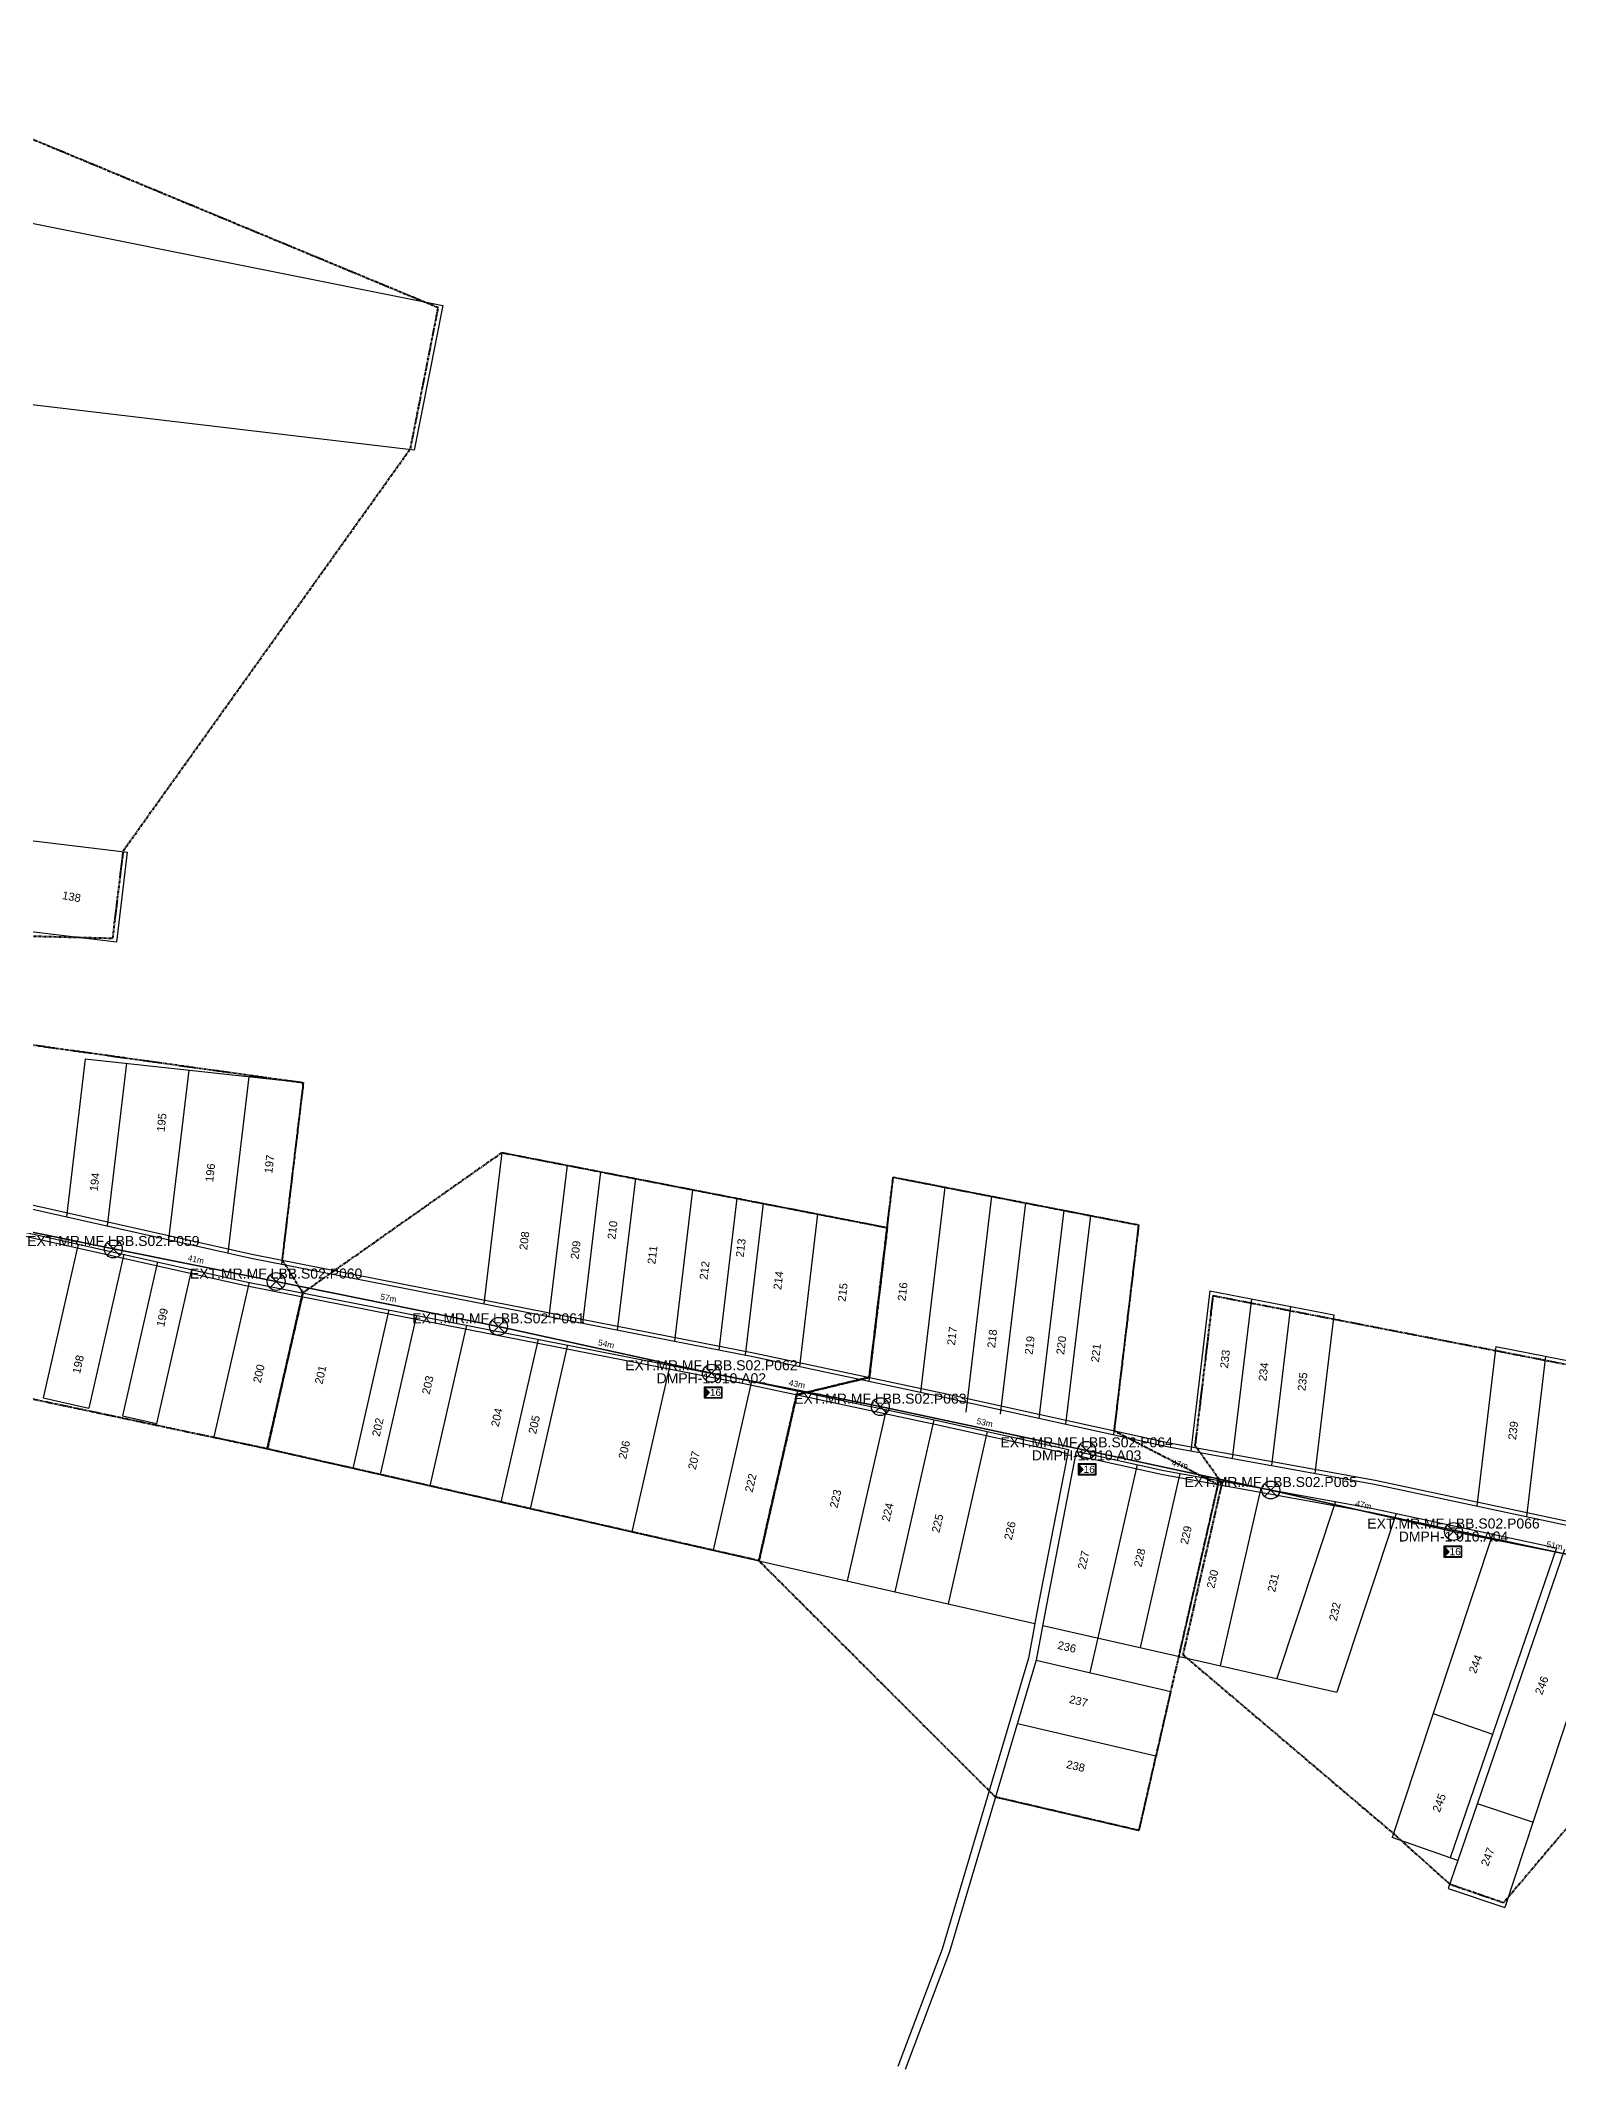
# Model space of a CAD drawing. Header units: metres. Extents: x 13679654 to 13688052, y 67972 to 70803.
# Drawn here: x 13681905 to 13682284, y 69415 to 69922 of the extents above; entities that cross this region are included whole.
import ezdxf
from ezdxf.enums import TextEntityAlignment as Align

# ---------------------------------------------------------------- set-up
doc = ezdxf.new("R2010")
doc.units = ezdxf.units.M
doc.header["$MEASUREMENT"] = 0
doc.linetypes.add('PHANTOM2', pattern=[1.25, 0.625, -0.125, 0.125, -0.125, 0.125, -0.125])
for name, color, linetype in [('Base Map', 251, 'Continuous'), ('EXISTING POLE', 16, 'Continuous'), ('FAT', 30, 'Continuous'), ('FAT DWG', 1, 'Continuous'), ('Home Number', 6, 'Continuous'), ('SPAN CABLE', 3, 'Continuous')]:
    doc.layers.add(name, color=color, linetype=linetype)
doc.layers.add('FAT AREA FDT 1', color=134, linetype='PHANTOM2', lineweight=40)
doc.layers.add('XXX.XXX - Cable Line C (FO Cable 48C_2T) - AE', color=192, linetype='Continuous', lineweight=35)
doc.styles.get("Standard").update_dxf_attribs({"font": 'arial.ttf'})
doc.dimstyles.new('EMR', dxfattribs={"dimtxt": 1.5, "dimasz": 0.18, "dimexe": 0.18, "dimexo": 0.0625, "dimgap": 0.09, "dimtad": 0, "dimdec": 0, "dimzin": 0, "dimdsep": 46, "dimtxsty": 'Standard', "dimcen": 0.09, "dimse1": 1, "dimse2": 1, "dimsd1": 1, "dimsd2": 1, "dimadec": 0, "dimazin": 0, "dimtfac": 1, "dimtdec": 0, "dimtofl": 0, "dimtmove": 0, "dimatfit": 3, "dimfxl": 1, "dimtolj": 1, "dimtzin": 0, "dimarcsym": 0})

# ---------------------------------------------------------------- blocks, each defined once
blk = doc.blocks.new('*U11')
h = blk.add_hatch(color=2)
h.dxf.hatch_style = 1
h.paths.add_polyline_path([(0.25, -2), (0.25, 2), (2.1, 0)])
for points in [[(0, -2.25), (7.5, -2.25), (7.5, 2.25), (0, 2.25)], [(0.25, -2), (7.25, -2), (7.25, 2), (0.25, 2)]]:
    blk.add_lwpolyline(points, close=True)
at = {"color": 2}
blk.add_lwpolyline([(0.25, -2), (0.25, 2), (2.1, 0)], close=True, dxfattribs=at)
at = {"color": 7}
blk.add_attdef('FAT', text='', height=3, rotation=360, dxfattribs=at).set_placement((4.68, 0), align=Align.MIDDLE_CENTER)
blk.add_attdef('FAT_ID', text='', height=3, rotation=360, dxfattribs=at).set_placement((0, -4.5), align=Align.MIDDLE_LEFT)
blk = doc.blocks.new('*U14')
at = {"color": 0, "linetype": 'ByBlock', "lineweight": -2}
for points in [[(-1.58, 1.58), (1.58, -1.58)], [(-1.58, -1.58), (1.58, 1.58)]]:
    blk.add_lwpolyline(points, dxfattribs=at)
blk.add_circle((0, 0), 2.24, dxfattribs=at)
blk = doc.blocks.new('*D232')
at = {"layer": 'Defpoints', "color": 0, "transparency": 16777216}
for p in [(13681868.71, 69630.81), (13681923.18, 69621.15), (13681922.88, 69619.68)]:
    blk.add_point(p, dxfattribs=at)
at = {"layer": 'SPAN CABLE', "color": 0, "transparency": 16777216, "insert": (13681896.1, 69626.71), "char_height": 1.5, "attachment_point": 5, "rotation": 348.3863}
blk.add_mtext('\\A1;55m', dxfattribs=at)
blk = doc.blocks.new('*D233')
at = {"layer": 'Defpoints', "color": 0, "transparency": 16777216}
for p in [(13681922.88, 69619.68), (13681963.57, 69611.54), (13681963.86, 69613.01)]:
    blk.add_point(p, dxfattribs=at)
at = {"layer": 'SPAN CABLE', "color": 0, "transparency": 16777216, "insert": (13681943.52, 69617.08), "char_height": 1.5, "attachment_point": 5, "rotation": 348.6894}
blk.add_mtext('\\A1;41m', dxfattribs=at)
blk = doc.blocks.new('*D234')
at = {"layer": 'Defpoints', "color": 0, "transparency": 16777216}
for p in [(13681963.57, 69611.54), (13682019.15, 69600.33), (13682019.45, 69601.8)]:
    blk.add_point(p, dxfattribs=at)
at = {"layer": 'SPAN CABLE', "color": 0, "transparency": 16777216, "insert": (13681991.66, 69607.41), "char_height": 1.5, "attachment_point": 5, "rotation": 348.5968}
blk.add_mtext('\\A1;57m', dxfattribs=at)
blk = doc.blocks.new('*D235')
at = {"layer": 'Defpoints', "color": 0, "transparency": 16777216}
for p in [(13682019.15, 69600.33), (13682072.67, 69590.07), (13682072.35, 69588.61)]:
    blk.add_point(p, dxfattribs=at)
at = {"layer": 'SPAN CABLE', "color": 0, "transparency": 16777216, "insert": (13682046.07, 69595.93), "char_height": 1.5, "attachment_point": 5, "rotation": 347.5733}
blk.add_mtext('\\A1;54m', dxfattribs=at)
blk = doc.blocks.new('*D236')
at = {"layer": 'Defpoints', "color": 0, "transparency": 16777216}
for p in [(13682072.35, 69588.61), (13682114.58, 69580.26), (13682114.88, 69581.73)]:
    blk.add_point(p, dxfattribs=at)
at = {"layer": 'SPAN CABLE', "color": 0, "transparency": 16777216, "insert": (13682093.76, 69585.9), "char_height": 1.5, "attachment_point": 5, "rotation": 348.8173}
blk.add_mtext('\\A1;43m', dxfattribs=at)
blk = doc.blocks.new('*D237')
at = {"layer": 'Defpoints', "color": 0, "transparency": 16777216}
for p in [(13682114.58, 69580.26), (13682166.45, 69570.8), (13682166.14, 69569.34)]:
    blk.add_point(p, dxfattribs=at)
at = {"layer": 'SPAN CABLE', "color": 0, "transparency": 16777216, "insert": (13682140.67, 69576.27), "char_height": 1.5, "attachment_point": 5, "rotation": 348.039}
blk.add_mtext('\\A1;53m', dxfattribs=at)
blk = doc.blocks.new('*D238')
at = {"layer": 'Defpoints', "color": 0, "transparency": 16777216}
for p in [(13682166.14, 69569.34), (13682212.18, 69559.42), (13682212.49, 69560.88)]:
    blk.add_point(p, dxfattribs=at)
at = {"layer": 'SPAN CABLE', "color": 0, "transparency": 16777216, "insert": (13682189.47, 69565.84), "char_height": 1.5, "attachment_point": 5, "rotation": 347.8421}
blk.add_mtext('\\A1;47m', dxfattribs=at)
blk = doc.blocks.new('*D239')
at = {"layer": 'Defpoints', "color": 0, "transparency": 16777216}
for p in [(13682212.18, 69559.42), (13682258.17, 69550.52), (13682257.84, 69549.05)]:
    blk.add_point(p, dxfattribs=at)
at = {"layer": 'SPAN CABLE', "color": 0, "transparency": 16777216, "insert": (13682235.34, 69555.7), "char_height": 1.5, "attachment_point": 5, "rotation": 347.2119}
blk.add_mtext('\\A1;47m', dxfattribs=at)
blk = doc.blocks.new('*D240')
at = {"layer": 'Defpoints', "color": 0, "transparency": 16777216}
for p in [(13682257.84, 69549.05), (13682308.07, 69540.54), (13682307.78, 69539.07)]:
    blk.add_point(p, dxfattribs=at)
at = {"layer": 'SPAN CABLE', "color": 0, "transparency": 16777216, "insert": (13682283.1, 69545.53), "char_height": 1.5, "attachment_point": 5, "rotation": 348.6919}
blk.add_mtext('\\A1;51m', dxfattribs=at)

msp = doc.modelspace()

# ---------------------------------------------------------------- linework, layer by layer
at = {"layer": 'Base Map', "flags": 128}
for points in [[(13681858.33, 69884.91), (13682005.23, 69855.56), (13681998.1, 69819.37), (13681901.86, 69830.76), (13681894.59, 69768.47), (13681884.93, 69770.33)], [(13681902.26, 69721.83), (13681926.36, 69718.88), (13681923.64, 69696.34), (13681896.15, 69699.7)], [(13681915.87, 69667.24), (13681911.15, 69627.74)], [(13681915.87, 69667.24), (13681970.35, 69661.26)], [(13681926.15, 69666.11), (13681921.3, 69625.47)], [(13681941.76, 69664.4), (13681936.7, 69622.02)], [(13681956.75, 69662.75), (13681951.49, 69618.71)], [(13681970.35, 69661.26), (13681964.93, 69615.91)], [(13681827.48, 69646.24), (13681846.89, 69642.28), (13681886.3, 69633.31), (13681957.32, 69617.41), (13682013.02, 69606.43), (13682083.1, 69592.68), (13682129.72, 69582.77), (13682186.6, 69570.24), (13682238.09, 69560.88), (13682332.66, 69540.72), (13682456.17, 69510.81), (13682521.46, 69495.69), (13682561.6, 69486.34)], [(13681828.54, 69647.05), (13681847.1, 69643.26), (13681886.52, 69634.29), (13681957.52, 69618.39), (13682013.21, 69607.42), (13682083.3, 69593.66), (13682129.93, 69583.75), (13682186.79, 69571.22), (13682238.28, 69561.87), (13682332.88, 69541.7), (13682456.4, 69511.79), (13682521.68, 69496.67), (13682561.79, 69487.33)], [(13682020.01, 69643.77), (13682015.5, 69605.95)], [(13682020.01, 69643.77), (13682116.3, 69625.02)], [(13682036.27, 69640.61), (13682031.75, 69602.76)], [(13681827.04, 69640.16), (13681845.63, 69636.37), (13681884.98, 69627.41), (13681956.09, 69611.49), (13682011.87, 69600.5), (13682081.91, 69586.75), (13682128.45, 69576.86), (13682161.61, 69569.56)], [(13681827.96, 69638.95), (13681845.42, 69635.39), (13681884.76, 69626.43), (13681955.89, 69610.51), (13682011.67, 69599.52), (13682081.71, 69585.77), (13682128.24, 69575.87), (13682161.42, 69568.57)], [(13682044.66, 69638.97), (13682040.14, 69601.11)], [(13682053.35, 69637.28), (13682048.83, 69599.41)], [(13682117.8, 69637.63), (13682111.71, 69586.59)], [(13682117.8, 69637.63), (13682179.13, 69625.69)], [(13682067.64, 69634.5), (13682063.11, 69596.6)], [(13682078.74, 69632.34), (13682074.21, 69594.42)], [(13682085.3, 69631.06), (13682080.77, 69593.13)], [(13682130.7, 69635.12), (13682124.58, 69583.86)], [(13682142.36, 69632.85), (13682135.92, 69578.92)], [(13682150.83, 69631.2), (13682144.53, 69578.41)], [(13682098.9, 69628.41), (13682094.35, 69590.29)], [(13682160.41, 69629.34), (13682154.21, 69577.37)], [(13682167.07, 69628.04), (13682160.85, 69575.91)], [(13682179.13, 69625.69), (13682172.88, 69573.26)], [(13681914.12, 69620.89), (13681905.37, 69582.44)], [(13681925.51, 69618.34), (13681916.76, 69579.85)], [(13681933.92, 69616.46), (13681925.16, 69577.94)], [(13681942.42, 69614.55), (13681933.65, 69576.01)], [(13681956.79, 69611.35), (13681948, 69572.74)], [(13681970.24, 69608.7), (13681961.36, 69569.7)], [(13682196.92, 69609.22), (13682192.15, 69569.23)], [(13682196.92, 69609.22), (13682227.9, 69603.19)], [(13682207.31, 69607.2), (13682202.55, 69567.34)], [(13682217.11, 69605.29), (13682212.36, 69565.55)], [(13681991.76, 69604.47), (13681982.74, 69564.83)], [(13681998.64, 69603.11), (13681989.58, 69563.28)], [(13682011.11, 69600.65), (13682001.97, 69560.46)], [(13682227.9, 69603.19), (13682223.18, 69563.59)], [(13682029.03, 69597.13), (13682019.76, 69556.41)], [(13682036.42, 69595.68), (13682027.1, 69554.74)], [(13682268.44, 69595.29), (13682263.68, 69555.42)], [(13682268.44, 69595.29), (13682297.71, 69589.59)], [(13682061.96, 69590.67), (13682052.47, 69548.96)], [(13682280.85, 69592.88), (13682276.07, 69552.78)], [(13682082.38, 69586.65), (13682072.76, 69544.35)], [(13681905.37, 69582.44), (13681916.76, 69579.85)], [(13682093.89, 69584.21), (13682084.23, 69541.74)], [(13681925.16, 69577.94), (13681933.65, 69576.01)], [(13682116.06, 69579.49), (13682106.32, 69536.71)], [(13682127.94, 69576.97), (13682118.17, 69534.01)], [(13681948, 69572.74), (13681973, 69567.05)], [(13682161.61, 69569.56), (13682154.15, 69531.07), (13682151.6, 69517.39), (13682130, 69444.66), (13682118.95, 69415.29)], [(13682141.32, 69574.02), (13682131.53, 69530.97)], [(13681973, 69567.05), (13682045.49, 69550.55)], [(13682163.56, 69569.12), (13682156.12, 69530.69), (13682153.55, 69516.91), (13682131.9, 69444.01), (13682120.82, 69414.58)], [(13682163.37, 69568.14), (13682185.23, 69563.32), (13682236.74, 69553.96), (13682283.29, 69544.04)], [(13682163.56, 69569.12), (13682185.42, 69564.31), (13682236.94, 69554.95), (13682283.62, 69544.99)], [(13682178.81, 69565.77), (13682168.95, 69522.45)], [(13682189.46, 69563.58), (13682179.56, 69520.04)], [(13682199.16, 69561.81), (13682189.15, 69517.86)], [(13682209.67, 69559.9), (13682199.56, 69515.49)], [(13682228.34, 69556.51), (13682213.69, 69512.27)], [(13682045.09, 69550.64), (13682117.58, 69534.14)], [(13682243.5, 69553.55), (13682228.7, 69508.86)], [(13682267.67, 69548.57), (13682248.26, 69489.95)], [(13682283.62, 69544.99), (13682257, 69467.49)], [(13682285.59, 69544.57), (13682258.89, 69466.83)], [(13682299.34, 69541.64), (13682280.44, 69484.6)], [(13682117.58, 69534.14), (13682153.21, 69526.04)], [(13682155.17, 69525.59), (13682190.08, 69517.65)], [(13682168.95, 69522.45), (13682166.96, 69513.79)], [(13682153.55, 69516.91), (13682187.16, 69509.08)], [(13682190.08, 69517.65), (13682228.7, 69508.86)], [(13682187.16, 69509.08), (13682179.17, 69474.31)], [(13682148.83, 69501.02), (13682183.45, 69492.96)], [(13682252.76, 69503.55), (13682267.61, 69498.38)], [(13682248.26, 69489.95), (13682242.49, 69472.54)], [(13682280.44, 69484.6), (13682270.66, 69455.05)], [(13682143.37, 69482.65), (13682179.17, 69474.31)], [(13682263.78, 69481.06), (13682277.72, 69476.38)], [(13682258.89, 69466.82), (13682242.49, 69472.54)], [(13682258.89, 69466.82), (13682256.48, 69459.81)], [(13682256.48, 69459.81), (13682270.66, 69455.05)]]:
    msp.add_lwpolyline(points, dxfattribs=at)
at = {"layer": 'FAT AREA FDT 1'}
for points in [[(13681834.17, 69921.76), (13681805.21, 69888.42), (13681798.72, 69863.98), (13681790.16, 69739.14), (13681795.57, 69704.87), (13681824.33, 69699.99), (13681922.75, 69697.36), (13681925.39, 69719.25), (13681997.16, 69819.78), (13682004.09, 69854.95), (13681854.17, 69917.18)], [(13682197.79, 69608.03), (13682297.48, 69588.62), (13682351.22, 69573.62), (13682343.83, 69539.79), (13682316.11, 69537.83), (13682301.14, 69492.63), (13682270.33, 69456.22), (13682257.03, 69460.79), (13682243.15, 69473.29), (13682190.26, 69518.22), (13682200.01, 69561.04), (13682193.31, 69570.49)]]:
    msp.add_lwpolyline(points, close=True, dxfattribs=at)
for points in [[(13681842.23, 69568.55), (13681817.48, 69573.98), (13681785.97, 69591.4), (13681792.87, 69627.76), (13681784.58, 69629.33), (13681787.97, 69647.24), (13681786.18, 69659.09), (13681791.5, 69687.18), (13681823, 69681.83), (13681970.35, 69661.26), (13681965.05, 69616.91), (13681970.24, 69608.7), (13681961.36, 69569.7), (13681868.46, 69589.36), (13681847.86, 69594.23), (13681842.23, 69568.55)], [(13682020.01, 69643.77), (13682116.3, 69625.02), (13682111.83, 69587.6), (13682093.67, 69583.22), (13682084.23, 69541.74), (13681961.36, 69569.7), (13681970.01, 69607.72), (13681970.24, 69608.7), (13682020.01, 69643.77)], [(13682179.17, 69474.31), (13682143.37, 69482.65), (13682084.23, 69541.74), (13682093.67, 69583.22), (13682111.83, 69587.6), (13682117.8, 69637.63), (13682179.13, 69625.69), (13682173, 69574.26), (13682198.93, 69560.83), (13682189.15, 69517.86), (13682179.17, 69474.31)]]:
    msp.add_lwpolyline(points, dxfattribs=at)
at = {"layer": 'XXX.XXX - Cable Line C (FO Cable 48C_2T) - AE', "flags": 128}
msp.add_lwpolyline([(13681827.99, 69639.55), (13681868.71, 69630.81), (13681922.88, 69619.68), (13681963.57, 69611.54), (13682019.15, 69600.33), (13682072.35, 69588.61), (13682114.58, 69580.26), (13682166.14, 69569.34), (13682212.18, 69559.42), (13682257.84, 69549.05), (13682307.78, 69539.07)], dxfattribs=at)

# ---------------------------------------------------------------- block references
at = {"layer": 'EXISTING POLE', "color": 1}
for p in [(13681922.88, 69619.68), (13681963.57, 69611.54), (13682019.15, 69600.33), (13682072.35, 69588.61), (13682114.58, 69580.26), (13682166.14, 69569.34), (13682212.18, 69559.42), (13682257.84, 69549.05)]:
    msp.add_blockref('*U14', p, dxfattribs=at)
at = {"layer": 'FAT DWG'}
ref = msp.add_blockref('*U11', (13682070.59, 69583.79), dxfattribs=dict(at, xscale=0.6000000000000003, yscale=0.6000000000000003, zscale=0.6000000000000003))
ref.add_attrib('FAT', '16', dxfattribs={"layer": '0', "color": 7, "height": 1.8, "rotation": 0}).set_placement((13682073.39, 69583.81), align=Align.MIDDLE_CENTER)
ref = msp.add_blockref('*U11', (13682163.99, 69564.58), dxfattribs=dict(at, xscale=0.6000000000000003, yscale=0.6000000000000003, zscale=0.6000000000000003))
ref.add_attrib('FAT', '16', dxfattribs={"layer": '0', "color": 7, "height": 1.8, "rotation": 0}).set_placement((13682166.8, 69564.6), align=Align.MIDDLE_CENTER)
ref = msp.add_blockref('*U11', (13682255.46, 69544.01), dxfattribs=dict(at, xscale=0.6000000000000003, yscale=0.6000000000000003, zscale=0.6000000000000003))
ref.add_attrib('FAT', '16', dxfattribs={"layer": '0', "color": 7, "height": 1.8, "rotation": 0}).set_placement((13682258.27, 69544.03), align=Align.MIDDLE_CENTER)

# ---------------------------------------------------------------- texts
at = {"layer": 'EXISTING POLE', "color": 1}
for s, p in [('EXT.MR.MF.LBB.S02.P059', (13681922.88, 69619.68)), ('EXT.MR.MF.LBB.S02.P060', (13681963.57, 69611.54)), ('EXT.MR.MF.LBB.S02.P061', (13682019.15, 69600.33)), ('EXT.MR.MF.LBB.S02.P062', (13682072.35, 69588.61)), ('EXT.MR.MF.LBB.S02.P063', (13682114.58, 69580.26)), ('EXT.MR.MF.LBB.S02.P064', (13682166.14, 69569.34)), ('EXT.MR.MF.LBB.S02.P065', (13682212.18, 69559.42)), ('EXT.MR.MF.LBB.S02.P066', (13682257.84, 69549.05))]:
    msp.add_text(s, height=2.5, dxfattribs=at).set_placement(p, align=Align.BOTTOM_CENTER)
at = {"layer": 'FAT'}
for s, p in [('DMPH-1.010.A02', (13682072.35, 69588.61)), ('DMPH-1.010.A03', (13682166.14, 69569.34)), ('DMPH-1.010.A04', (13682257.84, 69549.05))]:
    msp.add_text(s, height=2.5, dxfattribs=at).set_placement(p, align=Align.TOP_CENTER)
at = {"layer": 'Home Number'}
for s, rotation, p in [('138', 349.7109, (13681912.44, 69707.74)), ('195', 83.7364, (13681934.94, 69651.31)), ('196', 83.7364, (13681947.09, 69638.74)), ('197', 83.7364, (13681961.86, 69640.9)), ('194', 83.7364, (13681918.21, 69636.42)), ('210', 83.1938, (13682047.63, 69624.4)), ('208', 83.1938, (13682025.59, 69621.75)), ('209', 83.1938, (13682038.42, 69619.43)), ('211', 83.1938, (13682057.62, 69618.2)), ('213', 83.1938, (13682079.68, 69619.94)), ('212', 83.1938, (13682070.64, 69614.33)), ('214', 83.1938, (13682089.09, 69611.82)), ('215', 83.1938, (13682105.17, 69608.84)), ('216', 83.1938, (13682120.14, 69609.01)), ('199', 77.183, (13681935.1, 69602.56)), ('217', 83.1938, (13682132.51, 69597.93)), ('218', 83.1938, (13682142.53, 69597.26)), ('219', 83.1938, (13682151.91, 69595.6)), ('220', 83.1938, (13682159.8, 69595.6)), ('221', 83.1938, (13682168.48, 69593.71)), ('198', 77.183, (13681914.08, 69590.84)), ('200', 77.183, (13681959.24, 69588.52)), ('201', 77.183, (13681974.67, 69588.23)), ('233', 83.1938, (13682200.73, 69592.16)), ('234', 83.1938, (13682210.34, 69588.97)), ('203', 77.183, (13682001.46, 69585.69)), ('235', 83.1938, (13682220.09, 69586.5)), ('204', 77.183, (13682018.72, 69577.57)), ('202', 77.183, (13681988.97, 69575.13)), ('205', 77.183, (13682028.06, 69575.77)), ('239', 83.1938, (13682272.74, 69574.29)), ('206', 77.183, (13682050.58, 69569.48)), ('207', 77.183, (13682067.97, 69566.84)), ('222', 77.183, (13682082.18, 69561.21)), ('223', 77.183, (13682103.39, 69557.23)), ('224', 77.183, (13682116.41, 69553.89)), ('225', 77.183, (13682128.87, 69551.09)), ('226', 77.183, (13682146.97, 69549.27)), ('229', 77.183, (13682190.98, 69548.16)), ('227', 77.183, (13682165.36, 69541.91)), ('228', 77.183, (13682179.39, 69542.5)), ('230', 77.183, (13682197.59, 69537.17)), ('231', 77.183, (13682212.78, 69536.25)), ('232', 77.183, (13682228.17, 69529.04)), ('236', 346.8885, (13682161.22, 69520.2)), ('244', 69.1173, (13682263.33, 69515.92)), ('246', 69.1173, (13682279.88, 69510.59)), ('237', 346.8885, (13682164.12, 69506.66)), ('238', 346.8885, (13682163.4, 69490.41)), ('245', 69.1173, (13682254.27, 69481.22)), ('247', 69.1173, (13682266.37, 69467.74))]:
    msp.add_text(s, height=2, rotation=rotation, dxfattribs=at).set_placement(p, align=Align.MIDDLE_CENTER)

# ---------------------------------------------------------------- dimensions: what is measured, and where the dimension line sits
at = {"layer": 'SPAN CABLE', "color": 2}
for p1, p2, picture, middle in [((13681868.71, 69630.81), (13681922.88, 69619.68), '*D232', (13681896.1, 69626.71)), ((13681922.88, 69619.68), (13681963.57, 69611.54), '*D233', (13681943.52, 69617.08)), ((13681963.57, 69611.54), (13682019.15, 69600.33), '*D234', (13681991.66, 69607.41)), ((13682019.15, 69600.33), (13682072.35, 69588.61), '*D235', (13682046.07, 69595.93)), ((13682072.35, 69588.61), (13682114.58, 69580.26), '*D236', (13682093.76, 69585.9)), ((13682114.58, 69580.26), (13682166.14, 69569.34), '*D237', (13682140.67, 69576.27)), ((13682166.14, 69569.34), (13682212.18, 69559.42), '*D238', (13682189.47, 69565.84)), ((13682212.18, 69559.42), (13682257.84, 69549.05), '*D239', (13682235.34, 69555.7)), ((13682257.84, 69549.05), (13682307.78, 69539.07), '*D240', (13682283.1, 69545.53))]:
    dim = msp.add_aligned_dim(p1=p1, p2=p2, distance=1.5, dimstyle='EMR', override={"dimpost": 'm'}, dxfattribs=at)
    dim.commit()
    dim.dimension.update_dxf_attribs({"geometry": picture, "text_midpoint": middle})

doc.saveas('drawing.dxf')
